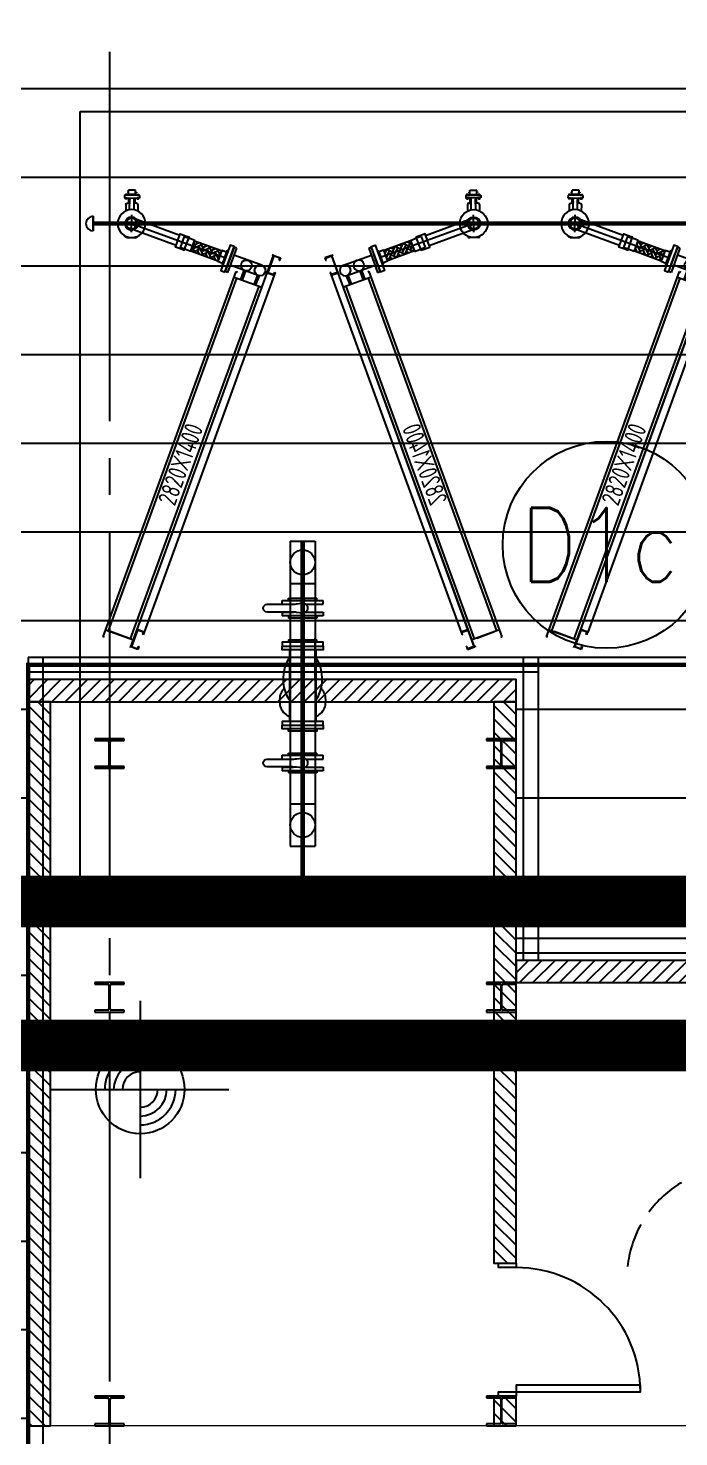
# Model space of a CAD drawing. Extents: x -18489 to 195597, y -1599 to 112111.
# Drawn here: x 16745 to 17185, y 1547 to 2501 of the extents above; entities that cross this region are included whole.
import ezdxf
from ezdxf.enums import TextEntityAlignment as Align

# ---------------------------------------------------------------- set-up
doc = ezdxf.new("R2010")
doc.units = 0
doc.header["$LTSCALE"] = 100
for name, pattern in [('188K-SM-07-F10-MECH-CR PIPE-Y2257103$0$XFM1Q20-200k$0$CENTER', [2, 1.25, -0.25, 0.25, -0.25]), ('X-S-FAB-L10$0$COL-CEN-LIN', [3.25, 2.5, -0.25, 0.25, -0.25]), ('X-S-FAB-L10$0$HIDDEN', [0.4, 0.3, -0.1])]:
    doc.linetypes.add(name, pattern=pattern)
for name, color, linetype in [('188K-SM-03-F10-ARCH-PA-Y2257103$0$K-AREA', 53, 'Continuous'), ('188K-SM-03-F10-ARCH-PA-Y2257103$0$K-P1S-4.2-單抗', 53, 'Continuous'), ('188K-SM-03-F10-ARCH-PA-Y2257103$0$K-TXT', 53, 'Continuous'), ('188K-SM-03-F10-ARCH-PA-Y2257103$0$K-岩棉 2hr 7.5-單抗', 53, 'Continuous'), ('188K-SM-03-F10-ARCH-PA-Y2257103$0$K-岩棉 2hr 7.5-非抗', 53, 'Continuous'), ('188K-SM-07-F10-MECH-CR PIPE-Y2257103$0$00_AC_CHS_12℃', 4, 'Continuous'), ('188K-SM-07-F10-MECH-CR PIPE-Y2257103$0$00_AC_CHS_20℃', 3, 'Continuous'), ('188K-SM-07-F10-MECH-CR PIPE-Y2257103$0$00_DCC', 7, 'Continuous'), ('188K-SM-07-F10-MECH-CR PIPE-Y2257103$0$00_閥站分組', 1, 'Continuous'), ('188K-SM-07-F10-MECH-CR PIPE-Y2257103$0$XFM1Q20-200k$0$U-PCW-V', 2, 'Continuous'), ('X-S-FAB-L10$0$0-DIM-INT', 8, 'Continuous'), ('X-S-FAB-L10$0$0-DIM-TXT', 8, 'Continuous'), ('X-S-FAB-L10$0$A-WALL-IN', 8, 'Continuous'), ('X-S-FAB-L10$0$BLOCK', 8, 'Continuous'), ('X-S-FAB-L10$0$CCL', 8, 'X-S-FAB-L10$0$COL-CEN-LIN'), ('X-S-FAB-L10$0$DW_Frame', 8, 'Continuous'), ('X-S-FAB-L10$0$HID', 8, 'X-S-FAB-L10$0$HIDDEN'), ('X-S-FAB-L10$0$PEN4', 8, 'Continuous'), ('X-S-FAB-L10$0$S-鋼柱', 8, 'Continuous'), ('X-S-FAB-L10$0$WALL_188K_IN', 8, 'Continuous')]:
    doc.layers.add(name, color=color, linetype=linetype)
doc.styles.add('188K-SM-03-F10-ARCH-PA-Y2257103$0$Standard', font='txt.shx', dxfattribs={"bigfont": 'chineset.shx'})
doc.styles.add('188K-SM-07-F10-MECH-CR PIPE-Y2257103$0$XFM1Q20-200k$0$aa-txt', font='isocp.shx', dxfattribs={"bigfont": 'chineset.shx'})
doc.styles.add('X-S-FAB-L10$0$CHINA', font='simplex.shx', dxfattribs={"width": 0.75, "bigfont": 'chineset.shx'})
doc.styles.add('X-S-FAB-L10$0$Standard', font='', dxfattribs={"width": 0.8})
doc.styles.add('X-S-FAB-L10$0$TG_NOTE_TEXT', font='simplex.shx', dxfattribs={"width": 0.75, "bigfont": 'chineset.shx'})
doc.styles.get('X-S-FAB-L10$0$Standard').set_extended_font_data('Microsoft JhengHei')

# ---------------------------------------------------------------- blocks, each defined once
blk = doc.blocks.new('X-S-FAB-L10$0$FAB2-L05')
at = {"layer": 'X-S-FAB-L10$0$CCL'}
blk.add_line((-9360, 11005), (-9360, 0), dxfattribs=at)
blk = doc.blocks.new('X-S-FAB-L10')
at = {"layer": 'X-S-FAB-L10$0$PEN4'}
h = blk.add_hatch(dxfattribs=at)
h.set_pattern_fill('LINE', color=256, scale=480)
h.set_pattern_definition([(0, (0, 0), (0, 60), [])])
h.paths.add_polyline_path([(16745, -35), (15995, -35), (15995, 35), (15925, 35), (15925, -35), (15155, -35), (15155, 35), (15085, 35), (15085, -35), (15155, -35), (15155, -250), (13920, -250), (19914.055, 6000), (21180, 7320), (21180, 5520), (23465, 5520), (23485, 3587.5), (24315, 3587.5), (24315, 1870), (17075, 1870), (17075, 2060), (16745, 2060), (16745, -21.034)])
at = {"layer": 'X-S-FAB-L10$0$WALL_188K_IN'}
h = blk.add_hatch(dxfattribs=at)
h.set_pattern_fill('LINE', color=256, scale=2, angle=45)
h.set_pattern_definition([(45, (16976.6165, 2045), (-4.49013, 4.49013), [])])
h.paths.add_polyline_path([(16745, 2045), (17075, 2045), (17075, 2060), (16745, 2060)])
h = blk.add_hatch(dxfattribs=at)
h.set_pattern_fill('LINE', color=256, scale=2, angle=135)
h.set_pattern_definition([(135, (16760, 1946.6165), (-4.49013, -4.49013), [])])
h.paths.add_polyline_path([(16760, 1555), (16760, 2045), (16745, 2045), (16745, 1555)])
h = blk.add_hatch(dxfattribs=at)
h.set_pattern_fill('LINE', color=256, scale=2, angle=135)
h.set_pattern_definition([(135, (17075, 1946.6165), (-4.49013, -4.49013), [])])
h.paths.add_polyline_path([(17075, 1665), (17075, 2045), (17060, 2045), (17060, 1665)])
h = blk.add_hatch(dxfattribs=at)
h.set_pattern_fill('LINE', color=256, scale=2, angle=45)
h.set_pattern_definition([(45, (24216.6165, 1855), (-4.490128, 4.490128), [])])
h.paths.add_polyline_path([(17075, 1855), (24315, 1855), (24315, 1870), (17075, 1870)])
h = blk.add_hatch(dxfattribs=at)
h.set_pattern_fill('LINE', color=256, scale=2, angle=135)
h.set_pattern_definition([(135, (17075, 1476.6165), (-4.49013, -4.49013), [])])
h.paths.add_polyline_path([(17075, 1555), (17075, 1575), (17060, 1575), (17060, 1555)])
for p, q in [((17060, 1665), (17075, 1665)), ((17060, 1575), (17075, 1575))]:
    blk.add_line(p, q)
blk.add_lwpolyline([(17075, 1578), (17159, 1578), (17159, 1582.375), (17075, 1582.375)], close=True)
blk.add_arc((17075, 1578), 84, 0, 90)
at = {"layer": 'DefPoints'}
blk.add_lwpolyline([(16745, -35), (15995, -35), (15995, 35), (15925, 35), (15925, -35), (15155, -35), (15155, 35), (15085, 35), (15085, -35), (15155, -35), (15155, -250), (13920, -250), (19914.055, 6000), (21180, 7320), (21180, 5520), (23465, 5520), (23485, 3587.5), (24315, 3587.5), (24315, 1870), (17075, 1870), (17075, 2060), (16745, 2060), (16745, -21.034)], close=True, dxfattribs=at)
at = {"layer": 'X-S-FAB-L10$0$0-DIM-INT'}
for p, q in [((16820.742, 1842.652), (16820.742, 1722.652)), ((16760.742, 1782.652), (16880.742, 1782.652))]:
    blk.add_line(p, q, dxfattribs=at)
blk.add_circle((16820.742, 1782.652), 30, dxfattribs=at)
for radius, start, end in [(24, 90, 180), (18, 90, 180), (12, 90, 180), (24, 270, 0), (18, 270, 0), (12, 270, 0)]:
    blk.add_arc((16820.742, 1782.652), radius, start, end, dxfattribs=at)
at = {"layer": 'X-S-FAB-L10$0$A-WALL-IN', "lineweight": 0}
for p, q in [((16745, 1555), (16760, 1555)), ((16745, 1555), (16745, -44)), ((17680, 1555), (16760, 1555))]:
    blk.add_line(p, q, dxfattribs=at)
at = {"layer": 'X-S-FAB-L10$0$DW_Frame'}
for points in [[(17075, 1665), (17075, 1662), (17063, 1662), (17063, 1665)], [(17063, 1575), (17063, 1578), (17075, 1578), (17075, 1575)]]:
    blk.add_lwpolyline(points, dxfattribs=at)
at = {"layer": 'X-S-FAB-L10$0$HID'}
blk.add_arc((17225, 1655), 75, 90, 180, dxfattribs=at)
at = {"layer": 'X-S-FAB-L10$0$S-鋼柱'}
for p, q in [((16810, 2020), (16790, 2020)), ((16790, 2020), (16790, 2018.8)), ((16790, 2018.8), (16798.8, 2018.8)), ((16799.6, 2018), (16799.6, 2002)), ((16800.4, 2002), (16800.4, 2018)), ((16801.2, 2018.8), (16810, 2018.8)), ((16810, 2018.8), (16810, 2020)), ((17075, 2020), (17055, 2020)), ((17055, 2020), (17055, 2018.8)), ((17055, 2018.8), (17063.8, 2018.8)), ((17064.6, 2018), (17064.6, 2002)), ((17065.4, 2002), (17065.4, 2018)), ((17066.2, 2018.8), (17075, 2018.8)), ((17075, 2018.8), (17075, 2020)), ((16798.8, 2001.2), (16790, 2001.2)), ((16790, 2001.2), (16790, 2000)), ((16790, 2000), (16810, 2000)), ((16810, 2001.2), (16801.2, 2001.2)), ((16810, 2000), (16810, 2001.2)), ((17063.8, 2001.2), (17055, 2001.2)), ((17055, 2001.2), (17055, 2000)), ((17055, 2000), (17075, 2000)), ((17075, 2001.2), (17066.2, 2001.2)), ((17075, 2000), (17075, 2001.2)), ((16810, 1855), (16790, 1855)), ((16790, 1855), (16790, 1853.8)), ((16790, 1853.8), (16798.8, 1853.8)), ((16799.6, 1853), (16799.6, 1837)), ((16800.4, 1837), (16800.4, 1853)), ((16801.2, 1853.8), (16810, 1853.8)), ((16810, 1853.8), (16810, 1855)), ((17075, 1855), (17055, 1855)), ((17055, 1855), (17055, 1853.8)), ((17055, 1853.8), (17063.8, 1853.8)), ((17064.6, 1853), (17064.6, 1837)), ((17065.4, 1837), (17065.4, 1853)), ((17066.2, 1853.8), (17075, 1853.8)), ((17075, 1853.8), (17075, 1855)), ((16798.8, 1836.2), (16790, 1836.2)), ((16790, 1836.2), (16790, 1835)), ((16790, 1835), (16810, 1835)), ((16810, 1836.2), (16801.2, 1836.2)), ((16810, 1835), (16810, 1836.2)), ((17063.8, 1836.2), (17055, 1836.2)), ((17055, 1836.2), (17055, 1835)), ((17055, 1835), (17075, 1835)), ((17075, 1836.2), (17066.2, 1836.2)), ((17075, 1835), (17075, 1836.2)), ((16810, 1575), (16790, 1575)), ((16790, 1575), (16790, 1573.8)), ((16790, 1573.8), (16798.8, 1573.8)), ((16801.2, 1573.8), (16810, 1573.8)), ((16810, 1573.8), (16810, 1575)), ((17075, 1575), (17055, 1575)), ((17055, 1575), (17055, 1573.8)), ((17055, 1573.8), (17063.8, 1573.8)), ((17066.2, 1573.8), (17075, 1573.8)), ((17075, 1573.8), (17075, 1575)), ((16799.6, 1573), (16799.6, 1557)), ((16800.4, 1557), (16800.4, 1573)), ((17064.6, 1573), (17064.6, 1557)), ((17065.4, 1557), (17065.4, 1573)), ((16798.8, 1556.2), (16790, 1556.2)), ((16790, 1556.2), (16790, 1555)), ((16790, 1555), (16810, 1555)), ((16810, 1556.2), (16801.2, 1556.2)), ((16810, 1555), (16810, 1556.2)), ((17063.8, 1556.2), (17055, 1556.2)), ((17055, 1556.2), (17055, 1555)), ((17055, 1555), (17075, 1555)), ((17075, 1556.2), (17066.2, 1556.2)), ((17075, 1555), (17075, 1556.2))]:
    blk.add_line(p, q, dxfattribs=at)
for centre, start, end in [((16798.8, 2018), 360, 90), ((16801.2, 2018), 90, 180), ((17063.8, 2018), 360, 90), ((17066.2, 2018), 90, 180), ((16798.8, 2002), 270, 0), ((16801.2, 2002), 180, 270), ((17063.8, 2002), 270, 0), ((17066.2, 2002), 180, 270), ((16798.8, 1853), 360, 90), ((16801.2, 1853), 90, 180), ((17063.8, 1853), 360, 90), ((17066.2, 1853), 90, 180), ((16798.8, 1837), 270, 0), ((16801.2, 1837), 180, 270), ((17063.8, 1837), 270, 0), ((17066.2, 1837), 180, 270), ((16798.8, 1573), 360, 90), ((16801.2, 1573), 90, 180), ((17063.8, 1573), 360, 90), ((17066.2, 1573), 90, 180), ((16798.8, 1557), 270, 0), ((16801.2, 1557), 180, 270), ((17063.8, 1557), 270, 0), ((17066.2, 1557), 180, 270)]:
    blk.add_arc(centre, 0.8, start, end, dxfattribs=at)
at = {"layer": 'X-S-FAB-L10$0$WALL_188K_IN'}
for points in [[(16745, 2045), (17075, 2045), (17075, 2060), (16745, 2060)], [(16760, 1555), (16760, 2045), (16745, 2045), (16745, 1555)], [(17075, 1665), (17075, 2045), (17060, 2045), (17060, 1665)], [(17075, 1855), (24315, 1855), (24315, 1870), (17075, 1870)], [(17075, 1555), (17075, 1575), (17060, 1575), (17060, 1555)]]:
    blk.add_lwpolyline(points, close=True, dxfattribs=at)
at = {"layer": 'X-S-FAB-L10$0$BLOCK'}
blk.add_blockref('X-S-FAB-L10$0$FAB2-L05', (26160, -720), dxfattribs=at)
at = {"style": 'X-S-FAB-L10$0$TG_NOTE_TEXT', "width": 0.5, "flags": 1}
for p in [(7463.301, 9020), (18268.251, 8649), (11197.77, 4800.167), (16485.801, 4800.167), (25420.27, 2635), (13360, 320.001, 0), (7463.301, -33.333)]:
    blk.add_attdef('WH', text='', height=20, dxfattribs=at).set_placement(p, align=Align.BOTTOM_LEFT)
at = {"width": 0.5}
for style, p in [('X-S-FAB-L10$0$TG_NOTE_TEXT', (7585, 9020)), ('X-S-FAB-L10$0$TG_NOTE_TEXT', (18389.95, 8649)), ('X-S-FAB-L10$0$TG_NOTE_TEXT', (11117.5, 4813.5)), ('X-S-FAB-L10$0$TG_NOTE_TEXT', (16607.5, 4813.5)), ('X-S-FAB-L10$0$TG_NOTE_TEXT', (25350, 2635)), ('X-S-FAB-L10$0$Standard', (13129.375, 325.001, 0)), ('X-S-FAB-L10$0$TG_NOTE_TEXT', (7585, -20))]:
    blk.add_attdef('DESC', text='', height=10, dxfattribs=dict(at, style=style)).set_placement(p, align=Align.BOTTOM_LEFT)
for tag, style, p in [('TYPE', 'X-S-FAB-L10$0$TG_NOTE_TEXT', (7619.286, 9020)), ('NO', 'X-S-FAB-L10$0$TG_NOTE_TEXT', (7650.095, 9020)), ('TYPE', 'X-S-FAB-L10$0$TG_NOTE_TEXT', (18424.236, 8649)), ('NO', 'X-S-FAB-L10$0$TG_NOTE_TEXT', (18455.045, 8649)), ('NO', 'X-S-FAB-L10$0$TG_NOTE_TEXT', (11088.595, 4813.5)), ('TYPE', 'X-S-FAB-L10$0$TG_NOTE_TEXT', (11151.786, 4813.5)), ('TYPE', 'X-S-FAB-L10$0$TG_NOTE_TEXT', (16641.786, 4813.5)), ('NO', 'X-S-FAB-L10$0$TG_NOTE_TEXT', (16672.595, 4813.5)), ('NO', 'X-S-FAB-L10$0$TG_NOTE_TEXT', (25313, 2635)), ('TYPE', 'X-S-FAB-L10$0$TG_NOTE_TEXT', (25350, 2635)), ('NO', 'X-S-FAB-L10$0$Standard', (13100, 320.001, 0)), ('TYPE', 'X-S-FAB-L10$0$Standard', (13129.375, 320.001, 0)), ('TYPE', 'X-S-FAB-L10$0$TG_NOTE_TEXT', (7619.286, -20)), ('NO', 'X-S-FAB-L10$0$TG_NOTE_TEXT', (7650.095, -20))]:
    blk.add_attdef(tag, text='', height=10, dxfattribs=dict(at, style=style)).set_placement(p, align=Align.BOTTOM_RIGHT)
for rotation, style, p in [(180, 'X-S-FAB-L10$0$Standard', (317.625, 7480)), (180, 'X-S-FAB-L10$0$Standard', (1217.625, 7480)), (90, 'X-S-FAB-L10$0$TG_NOTE_TEXT', (24310, 3647.5)), (270, 'X-S-FAB-L10$0$TG_NOTE_TEXT', (17080, 1605))]:
    blk.add_attdef('DESC', text='', height=10, rotation=rotation, dxfattribs=dict(at, style=style)).set_placement(p, align=Align.BOTTOM_LEFT)
for tag, rotation, style, p in [('TYPE', 180, 'X-S-FAB-L10$0$Standard', (317.625, 7480)), ('NO', 180, 'X-S-FAB-L10$0$Standard', (347, 7480)), ('TYPE', 180, 'X-S-FAB-L10$0$Standard', (1217.625, 7480)), ('NO', 180, 'X-S-FAB-L10$0$Standard', (1247, 7480)), ('TYPE', 90, 'X-S-FAB-L10$0$TG_NOTE_TEXT', (24310, 3647.5)), ('NO', 90, 'X-S-FAB-L10$0$TG_NOTE_TEXT', (24310, 3610.5)), ('TYPE', 270, 'X-S-FAB-L10$0$TG_NOTE_TEXT', (17080, 1605)), ('NO', 270, 'X-S-FAB-L10$0$TG_NOTE_TEXT', (17080, 1573))]:
    blk.add_attdef(tag, text='', height=10, rotation=rotation, dxfattribs=dict(at, style=style)).set_placement(p, align=Align.BOTTOM_RIGHT)
at = {"style": 'X-S-FAB-L10$0$TG_NOTE_TEXT', "width": 0.5, "flags": 1}
for rotation, p in [(180, (43, 7480)), (180, (943, 7480)), (90, (24310, 3717.77)), (270, (17080, 1711.699))]:
    blk.add_attdef('WH', text='', height=20, rotation=rotation, dxfattribs=at).set_placement(p, align=Align.BOTTOM_LEFT)
at = {"layer": 'X-S-FAB-L10$0$0-DIM-TXT', "style": 'X-S-FAB-L10$0$CHINA', "width": 0.75}
for p in [(667.414, 7855.1, -2689.4), (22627.353, 6728.814), (25644.722, 6728.814), (24778.787, 5569.051), (1118.252, 4980), (417.801, 4594.623), (23874.84, 4355), (22927.43, 4330.122), (23749.869, 3901.367), (417.801, 3765.236), (1118.252, 3730), (417.801, 3115.79), (536.882, 2227.832), (16908.994, 1782.652), (888.445, 880.466), (16977.43, 750), (18878.841, 750), (25641.221, 553.233), (21364.03, 526.894)]:
    blk.add_attdef('HIG', text='', height=80, dxfattribs=at).set_placement(p, align=Align.MIDDLE_LEFT)
blk = doc.blocks.new('188K-SM-07-F10-MECH-CR PIPE-Y2257103$0$XFM1Q20-200k$0$BV-150V-T1')
at = {"color": 0, "linetype": 'ByBlock'}
for p, q in [((-5.24, 9.6), (-6.67, 9.6)), ((-6.67, -9.6), (-6.67, 9.6)), ((-2.7, 13.97), (-5.24, 13.97)), ((-5.24, -13.97), (-5.24, 13.97)), ((2.7, 13.97), (5.24, 13.97)), ((5.24, 13.97), (5.24, -13.97)), ((5.24, 9.6), (6.67, 9.6)), ((6.67, 9.6), (6.67, -9.6)), ((2.7, -8.41), (-2.7, -8.41)), ((-5.24, -9.6), (-6.67, -9.6)), ((-2.7, -13.97), (-5.24, -13.97)), ((2.7, -13.97), (5.24, -13.97)), ((5.24, -9.6), (6.67, -9.6))]:
    blk.add_line(p, q, dxfattribs=at)
blk.add_lwpolyline([(-2.67, 7.5), (-2.67, 24.03, -1), (2.67, 24.03), (2.67, 7.68, 0.028765), (2.87, 4.24), (3.32, 0.29, -1.044614), (-3.34, 0), (-2.87, 4.06, 0.028765)], format="xyb", close=True, dxfattribs=at)
for points in [[(-2.7, 13.97), (-2.7, 6.15)], [(2.7, 13.97), (2.7, 6.33)], [(-2.7, -1.96), (-2.7, -13.97)], [(2.7, -1.96), (2.7, -13.97)]]:
    blk.add_lwpolyline(points, dxfattribs=at)
blk = doc.blocks.new('188K-SM-07-F10-MECH-CR PIPE-Y2257103$0$XFM1Q20-200k$0$YS-06-B')
at = {"layer": '188K-SM-07-F10-MECH-CR PIPE-Y2257103$0$XFM1Q20-200k$0$U-PCW-V', "color": 0}
for p, q in [((54.97, 8.89), (6.86, 8.89)), ((54.97, -8.89), (6.86, -8.89))]:
    blk.add_line(p, q, dxfattribs=at)
for points in [[(1.43, -9.6), (0, -9.6), (0, 9.6), (1.43, 9.6)], [(3.97, -13.85), (1.43, -13.85), (1.43, 13.85), (3.97, 13.85), (3.97, -13.85)], [(3.97, -13.85), (6.51, -13.85), (6.51, 13.85), (3.97, 13.85), (3.97, -13.85)], [(57.51, -13.85), (54.97, -13.85), (54.97, 13.85), (57.51, 13.85), (57.51, -13.85)], [(57.51, -13.85), (60.05, -13.85), (60.05, 13.85), (57.51, 13.85), (57.51, -13.85)], [(60.05, -9.6), (61.48, -9.6), (61.48, 9.6), (60.05, 9.6)]]:
    blk.add_lwpolyline(points, dxfattribs=at)
for points in [[(18.6, 15.46, 0.133256), (14.63, 14.38, 0.106756), (10.87, 10.93, 0.036777), (9.64, 8.89, 0.036777)], [(28.76, 12.49, 0.064337), (26.31, 14.38, 0.133256), (22.34, 15.46)], [(9.64, -8.89, 0.036777), (10.87, -10.93, 0.106756), (14.63, -14.38, 0.133256), (18.6, -15.46)], [(22.34, -15.46, 0.133256), (26.31, -14.38, 0.064337), (28.76, -12.49, 0.064337)]]:
    blk.add_lwpolyline(points, format="xyb", dxfattribs=at)
for centre, radius, start, end in [((20.47, 4.27), 11.34, 80.52454, 99.47546), ((29.03, 0), 12.06, 121.76927, 132.51728), ((35.18, -14.34), 27.59, 57.36976, 116.9234), ((29.03, 0), 12.06, 227.48272, 238.23073), ((35.18, 14.34), 27.59, 243.0766, 302.63024), ((20.47, -4.27), 11.34, 260.52454, 279.47546)]:
    blk.add_arc(centre, radius, start, end, dxfattribs=at)
blk = doc.blocks.new('188K-SM-07-F10-MECH-CR PIPE-Y2257103$0$DCC-閥站(入)')
at = {"layer": '188K-SM-07-F10-MECH-CR PIPE-Y2257103$0$00_DCC', "color": 4}
for p, q in [((-8.41, 206.26, 0), (-8.41, 0, 0)), ((-8.41, 206.26), (8.41, 206.26)), ((8.41, 206.26, 0), (8.41, 0, 0)), ((-8.41, 177.68), (8.41, 177.68)), ((8.41, 112.03, 0), (8.41, 140.61, 0)), ((-8.41, 28.58), (8.41, 28.58)), ((-8.41, 0), (8.41, 0))]:
    blk.add_line(p, q, dxfattribs=at)
at = {"layer": '188K-SM-07-F10-MECH-CR PIPE-Y2257103$0$00_DCC', "color": 4, "linetype": '188K-SM-07-F10-MECH-CR PIPE-Y2257103$0$XFM1Q20-200k$0$CENTER'}
blk.add_line((0, 0, 0), (0, 206.26, 0), dxfattribs=at)
at = {"layer": '188K-SM-07-F10-MECH-CR PIPE-Y2257103$0$00_DCC', "color": 4}
for centre in [(0, 191.97), (0, 14.29)]:
    blk.add_circle(centre, 8.41, dxfattribs=at)
at = {"layer": '188K-SM-07-F10-MECH-CR PIPE-Y2257103$0$00_DCC', "color": 4, "rotation": 90}
for name, p in [('188K-SM-07-F10-MECH-CR PIPE-Y2257103$0$XFM1Q20-200k$0$BV-150V-T1', (0, 161.01)), ('188K-SM-07-F10-MECH-CR PIPE-Y2257103$0$XFM1Q20-200k$0$YS-06-B', (0, 77.87)), ('188K-SM-07-F10-MECH-CR PIPE-Y2257103$0$XFM1Q20-200k$0$BV-150V-T1', (0, 56.2))]:
    blk.add_blockref(name, p, dxfattribs=at)
blk = doc.blocks.new('188K-SM-07-F10-MECH-CR PIPE-Y2257103$0$XFM1P20-200k$0$005')
at = {"layer": '188K-SM-07-F10-MECH-CR PIPE-Y2257103$0$00_DCC'}
h = blk.add_hatch(dxfattribs=at)
h.set_pattern_fill('AR-HBONE', color=60, scale=0.430893, angle=360, style=0)
h.set_pattern_definition([(135, (-2258.2576, -4619.8331), (-8e-16, 2.4374981), [5.1707143, -1.7235714]), (45, (-2259.4764, -4618.6144), (-8e-16, 2.4374981), [5.1707143, -1.7235714])])
h.paths.add_polyline_path([(21.88125, -3.01625), (21.88125, 3.01625), (5.88125, 3.01625), (5.88125, -3.01625)])
edge = h.paths.add_edge_path(flags=17)
edge.add_line((21.88125, 3.01625), (21.88125, -3.01625))
at = {"layer": '188K-SM-07-F10-MECH-CR PIPE-Y2257103$0$00_DCC', "color": 60}
for p, q in [((5.88125, 3.31625), (3, 3.31625)), ((5.88125, 3.31625), (5.88125, -3.31625)), ((21.88125, 3.01625), (5.88125, 3.01625)), ((5.88125, 3.01625), (5.88125, -3.01625)), ((21.88125, 3.31625), (24.7625, 3.31625)), ((21.88125, 3.31625), (21.88125, -3.31625)), ((21.88125, 3.01625), (21.88125, -3.01625)), ((21.88125, -3.01625), (21.88125, 3.01625)), ((28.2625, 3.31625), (24.7625, 3.31625)), ((28.2625, 3.31625), (28.2625, -3.31625)), ((5.88125, -3.31625), (3, -3.31625)), ((21.88125, -3.01625), (5.88125, -3.01625)), ((21.88125, -3.31625), (28.2625, -3.31625)), ((28.2625, -3.31625), (25.38125, -3.31625))]:
    blk.add_line(p, q, dxfattribs=at)
for points in [[(0, -7.6), (0, 7.6), (2.38125, 7.6), (2.38125, -7.6), (0, -7.6)], [(2.38125, 3.8975), (3, 3.8975), (3, -3.8975), (2.38125, -3.8975)]]:
    blk.add_lwpolyline(points, dxfattribs=at)
blk = doc.blocks.new('188K-SM-07-F10-MECH-CR PIPE-Y2257103$0$DCC_配管')
at = {"layer": '188K-SM-07-F10-MECH-CR PIPE-Y2257103$0$00_DCC', "color": 60}
for p, q in [((-64.6, 32.32, 0), (-64.61, 32.32, 0)), ((-63.2, 32.48, 0), (-58.33, 28.64, 0)), ((-71.24, 26.73, 0), (-62.06, 19.48, 0)), ((-63.02, 27.7, 0), (-70.28, 18.51, 0)), ((-36.38, 8.77), (-67.65, 19.59, 0)), ((-66.65, 23.11, 0), (-3.17, 1.1)), ((-33.99, 15.66), (-65.45, 26.55, 0)), ((-58.16, 27.23, 0), (-58.16, 27.23, 0)), ((-82.43, 11.23, 0), (-81.37, 12.58, 0)), ((-74.54, 5, 0), (-82.43, 11.23, 0)), ((-82.36, 10.51, 0), (-82.1, 10.83, 0)), ((-81.66, 9.81, 0), (-82.32, 10.34, 0)), ((-82.14, 10.34, 0), (-81.89, 10.66, 0)), ((-81.7, 9.99, 0), (-81.45, 10.31, 0)), ((-81.48, 9.82, 0), (-81.23, 10.13, 0)), ((-81.37, 12.58, 0), (-73.47, 6.34, 0)), ((-80.65, 12.67, 0), (-80.9, 12.35, 0)), ((-80.43, 12.5, 0), (-80.68, 12.18, 0)), ((-79.81, 12.15, 0), (-80.47, 12.67, 0)), ((-79.99, 12.15, 0), (-80.24, 11.83, 0)), ((-79.77, 11.98, 0), (-80.02, 11.66, 0)), ((-76.96, 13.5, 0), (-79.06, 10.84, 0)), ((-73.6, 16.72, 0), (-78, 11.14, 0)), ((-77.84, 15.55, 0), (-75.14, 18.98, 0)), ((-77.68, 14.15, 0), (-77.2, 13.77, 0)), ((-73.6, 10.85, 0), (-75.7, 8.18, 0)), ((-71.25, 14.87, 0), (-75.63, 9.32, 0)), ((-72.8, 10.3, 0), (-73.28, 10.68, 0)), ((-71.4, 10.47, 0), (-68.69, 13.89, 0)), ((-80.7, 9.11, 0), (-82.52, 6.8, 0)), ((-78.82, 3.89, 0), (-82.52, 6.8, 0)), ((-82.19, 8.1, 0), (-81.89, 8.5, 0)), ((-81.76, 7.76, 0), (-82.19, 8.1, 0)), ((-81.45, 8.15, 0), (-81.89, 8.5, 0)), ((-77, 6.19, 0), (-80.7, 9.11, 0)), ((-79.35, 8.8, 0), (-79.72, 8.34, 0)), ((-77, 6.19, 0), (-78.82, 3.89, 0)), ((-78.07, 4.85, 0), (-77.63, 4.5, 0)), ((-77.61, 7.43, 0), (-77.98, 6.96, 0)), ((-77.76, 5.24, 0), (-77.32, 4.89, 0)), ((-77.63, 4.5, 0), (-77.32, 4.89, 0)), ((-76.13, 5.6, 0), (-75.88, 5.92, 0)), ((-76.09, 5.42, 0), (-75.43, 4.9, 0)), ((-75.91, 5.42, 0), (-75.66, 5.74, 0)), ((-75.47, 5.08, 0), (-75.22, 5.4, 0)), ((-75.25, 4.9, 0), (-75, 5.22, 0)), ((-74.43, 7.76, 0), (-74.68, 7.44, 0)), ((-74.54, 5, 0), (-73.47, 6.34, 0)), ((-74.21, 7.58, 0), (-74.46, 7.26, 0)), ((-74.25, 7.76, 0), (-73.59, 7.24, 0)), ((-73.77, 7.24, 0), (-74.02, 6.92, 0)), ((-73.55, 7.06, 0), (-73.8, 6.74, 0)), ((1.2, 3.45), (-1.2, -3.45))]:
    blk.add_line(p, q, dxfattribs=at)
at = {"layer": '188K-SM-07-F10-MECH-CR PIPE-Y2257103$0$00_DCC', "color": 60, "elevation": 0}
for points in [[(-27.62, 14.58), (-33.64, 16.67), (-36.73, 7.76), (-30.71, 5.67)], [(-28.33, 14.83), (-27.62, 14.58), (-30.71, 5.67), (-31.42, 5.91)]]:
    blk.add_lwpolyline(points, dxfattribs=at)
at = {"layer": '188K-SM-07-F10-MECH-CR PIPE-Y2257103$0$00_DCC', "color": 60}
for centre, radius in [((-66.65, 23.1, 0), 9.44), ((-66.65, 23.11, 0), 4.44), ((-66.65, 23.11, 0), 3.65)]:
    blk.add_circle(centre, radius, dxfattribs=at)
for centre, radius, start, end in [((-63.82, 31.7, 0), 1, 51.70966, 141.70966), ((-58.95, 27.85, 0), 1, 321.70966, 51.70966), ((-65.31, 24.87, 0), 2.22, 232.78899, 50.63033), ((-82.23, 10.45, 0), 0.143, 154.39004, 309.02928), ((-82.23, 10.89, 0), 0.143, 334.39004, 51.70966), ((-81.73, 10.39, 0), 0.406, 188.10684, 275.31248), ((-82.01, 10.72, 0), 0.143, 334.39004, 129.02928), ((-81.85, 10.25, 0), 0.406, 8.10684, 95.31248), ((-81.57, 9.93, 0), 0.143, 154.39004, 309.02928), ((-81.36, 10.2, 0), 0.143, 334.39004, 129.02928), ((-81.14, 10.02, 0), 0.143, 51.70966, 129.02928), ((-80.99, 12.46, 0), 0.143, 231.70966, 309.02928), ((-80.77, 12.29, 0), 0.143, 154.39004, 309.02928), ((-80.28, 12.23, 0), 0.406, 188.10684, 275.31248), ((-80.56, 12.56, 0), 0.143, 334.39004, 129.02928), ((-80.39, 12.09, 0), 0.406, 8.10684, 95.31248), ((-80.11, 11.77, 0), 0.143, 154.39004, 309.02928), ((-79.89, 11.59, 0), 0.143, 154.39004, 231.70966), ((-79.9, 12.04, 0), 0.143, 334.39004, 129.02928), ((-78.76, 11.79, 0), 1, 231.70966, 321.70966), ((-77.06, 14.93, 0), 1, 141.70966, 231.70966), ((-77.82, 12.98, 0), 1, 321.70966, 51.70966), ((-73.9, 9.89, 0), 1, 51.70966, 141.70966), ((-72.18, 11.09, 0), 1, 231.70966, 321.70966), ((-76, 5.54, 0), 0.143, 154.39004, 309.02928), ((-76.01, 5.98, 0), 0.143, 334.39004, 51.70966), ((-75.51, 5.48, 0), 0.406, 188.10684, 275.31248), ((-75.79, 5.8, 0), 0.143, 334.39004, 129.02928), ((-74.84, 8.7, 0), 1, 141.70966, 231.70966), ((-75.62, 5.34, 0), 0.406, 8.10684, 95.31248), ((-75.35, 5.01, 0), 0.143, 154.39004, 309.02928), ((-75.13, 5.28, 0), 0.143, 334.39004, 129.02928), ((-74.91, 5.11, 0), 0.143, 51.70966, 129.02928), ((-74.77, 7.55, 0), 0.143, 231.70966, 309.02928), ((-74.55, 7.38, 0), 0.143, 154.39004, 309.02928), ((-74.06, 7.32, 0), 0.406, 188.10684, 275.31248), ((-74.34, 7.65, 0), 0.143, 334.39004, 129.02928), ((-74.17, 7.18, 0), 0.406, 8.10684, 95.31248), ((-73.89, 6.86, 0), 0.143, 154.39004, 309.02928), ((-73.67, 6.68, 0), 0.143, 154.39004, 231.70966), ((-73.68, 7.12, 0), 0.143, 334.39004, 129.02928)]:
    blk.add_arc(centre, radius, start, end, dxfattribs=at)
at = {"layer": '188K-SM-07-F10-MECH-CR PIPE-Y2257103$0$00_DCC', "color": 60, "xscale": 1.210111893907765, "yscale": 1.210111893907765, "zscale": 1.210111893907765, "rotation": 160.8548292855056}
blk.add_blockref('188K-SM-07-F10-MECH-CR PIPE-Y2257103$0$XFM1P20-200k$0$005', (0, 0), dxfattribs=at)
blk = doc.blocks.new('188K-SM-07-F10-MECH-CR PIPE-Y2257103$0$DCC-2_2.82x1.4')
at = {"layer": '188K-SM-07-F10-MECH-CR PIPE-Y2257103$0$00_DCC', "color": 4}
for p, q in [((278.05, 32.11), (260.55, 32.11)), ((260.55, 30.31), (260.55, 32.11)), ((278.05, 30.31), (260.55, 30.31)), ((265.65, 10.21), (265.65, 30.31)), ((272.95, 10.21), (272.95, 30.31)), ((278.05, 30.31), (278.05, 32.11)), ((0, 25.01), (263, 25.11)), ((0, 24.01), (0, 25.01)), ((5, 25.01), (5, 5.01)), ((5, 25.01), (5, 5.01)), ((5, 23.01), (259, 23.11)), ((5, 8.61), (5, 21.41)), ((259, 25.11), (259, 5.11)), ((265.65, 20.61), (259, 20.61)), ((265.65, 19.41), (259, 19.41)), ((263, 25.11), (263, 24.11)), ((265.65, 10.81), (259, 10.81)), ((265.65, 9.61), (259, 9.61)), ((0, 6.01), (0, 5.01)), ((5, 7.01), (259, 7.11))]:
    blk.add_line(p, q, dxfattribs=at)
at = {"layer": '188K-SM-07-F10-MECH-CR PIPE-Y2257103$0$00_DCC', "color": 24}
for p, q in [((0, 5.01), (282, 5.11)), ((282, 5.11), (282, 6.11))]:
    blk.add_line(p, q, dxfattribs=at)
at = {"layer": '188K-SM-07-F10-MECH-CR PIPE-Y2257103$0$00_DCC'}
for p, q in [((0, 0), (0, 5)), ((0, 5), (12.5, 5)), ((2, 0), (0, 0)), ((12.18, 4.68), (0.32, 4.68)), ((0.32, 4.68), (0.32, 0.32)), ((0.32, 0.32), (2, 0.32)), ((2, 0.32), (2, 0)), ((10.5, 0), (10.5, 0.32)), ((10.5, 0.32), (12.18, 0.32)), ((12.5, 0), (10.5, 0)), ((12.18, 0.32), (12.18, 4.68)), ((12.5, 5), (12.5, 0)), ((12.5, -0.05), (12.5, 4.95)), ((269.5, 5.11), (269.5, 0.11)), ((269.5, 0.11), (269.5, 5.11)), ((269.5, 5.11), (282, 5.11)), ((271.5, 0.11), (269.5, 0.11)), ((281.68, 4.79), (269.82, 4.79)), ((269.82, 4.79), (269.82, 0.43)), ((269.82, 0.43), (271.5, 0.43)), ((271.5, 0.43), (271.5, 0.11)), ((280, 0.11), (280, 0.43)), ((280, 0.43), (281.68, 0.43)), ((282, 0.11), (280, 0.11)), ((281.68, 0.43), (281.68, 4.79)), ((282, 5.11), (282, 0.11))]:
    blk.add_line(p, q, dxfattribs=at)
at = {"layer": '188K-SM-07-F10-MECH-CR PIPE-Y2257103$0$00_DCC', "color": 3}
for p, q in [((12.5, 4.95), (269.5, 5.11)), ((269.5, 0.11), (12.5, -0.05))]:
    blk.add_line(p, q, dxfattribs=at)
at = {"layer": '188K-SM-07-F10-MECH-CR PIPE-Y2257103$0$00_DCC'}
blk.add_lwpolyline([(2, -0.16), (2, 0)], dxfattribs=at)
at = {"layer": '188K-SM-07-F10-MECH-CR PIPE-Y2257103$0$00_DCC', "color": 4}
for centre in [(269.3, 20.01), (269.3, 10.21)]:
    blk.add_circle(centre, 3.65, dxfattribs=at)
at = {"layer": '188K-SM-07-F10-MECH-CR PIPE-Y2257103$0$00_DCC', "xscale": -1, "rotation": 70.85482928510031}
blk.add_blockref('188K-SM-07-F10-MECH-CR PIPE-Y2257103$0$DCC_配管', (269.3, 32.11), dxfattribs=at)
at = {"layer": '188K-SM-07-F10-MECH-CR PIPE-Y2257103$0$00_DCC', "color": 4, "style": '188K-SM-07-F10-MECH-CR PIPE-Y2257103$0$XFM1Q20-200k$0$aa-txt', "width": 0.8}
blk.add_text('2820X1400', height=12.5, rotation=360, dxfattribs=at).set_placement((127.55, 15.83), align=Align.MIDDLE)
blk = doc.blocks.new('188K-SM-07-F10-MECH-CR PIPE-Y2257103')
at = {"layer": '188K-SM-07-F10-MECH-CR PIPE-Y2257103$0$00_AC_CHS_12℃', "ltscale": 1000, "const_width": 3, "elevation": 0}
blk.add_lwpolyline([(16930.615, 2153.625), (16930.615, 1906.376)], dxfattribs=at)
at = {"layer": '188K-SM-07-F10-MECH-CR PIPE-Y2257103$0$00_AC_CHS_12℃', "ltscale": 1000, "const_width": 35}
blk.add_lwpolyline([(1863.885, 112.877), (12844.042, 112.877), (12844.042, -152.494), (15041.321, -152.494), (15041.321, 85.834), (16672.641, 85.834), (16672.641, 1909.873), (24026.171, 1909.873)], dxfattribs=at)
at = {"layer": '188K-SM-07-F10-MECH-CR PIPE-Y2257103$0$00_AC_CHS_20℃', "ltscale": 1000}
for p, q in [((16789.02, 2373.696, 0), (16789.02, 2363.696, 0)), ((16789.02, 2363.696, 0), (16789.02, 2373.696, 0))]:
    blk.add_line(p, q, dxfattribs=at)
at = {"layer": '188K-SM-07-F10-MECH-CR PIPE-Y2257103$0$00_AC_CHS_20℃', "ltscale": 1000, "const_width": 3, "elevation": 0}
blk.add_lwpolyline([(16789.02, 2368.696), (17663.567, 2368.696)], dxfattribs=at)
at = {"layer": '188K-SM-07-F10-MECH-CR PIPE-Y2257103$0$00_AC_CHS_20℃', "ltscale": 1000, "const_width": 35}
blk.add_lwpolyline([(1863.885, 63.55), (12780.714, 65.58), (12782.797, -201.709), (15093.572, -202.093), (15101.312, 29.205), (16720.194, 27.785), (16720.194, 1812.454), (24026.171, 1812.454)], dxfattribs=at)
at = {"layer": '188K-SM-07-F10-MECH-CR PIPE-Y2257103$0$00_AC_CHS_20℃', "ltscale": 1000}
blk.add_arc((16789.02, 2368.696, 0), 5, 90, 270, dxfattribs=at)
blk.add_arc((16789.02, 2368.696, 0), 5, 90, 270, dxfattribs=at)
at = {"layer": '188K-SM-07-F10-MECH-CR PIPE-Y2257103$0$00_閥站分組', "ltscale": 1000, "elevation": 0}
blk.add_lwpolyline([(16780.219, 2444.611), (17673.175, 2444.611), (17673.175, 1919.843), (16780.219, 1919.843)], close=True, dxfattribs=at)
at = {"layer": '188K-SM-07-F10-MECH-CR PIPE-Y2257103$0$00_DCC', "rotation": 69.978940568662}
for p in [(16819.172, 2080.497), (17119.059, 2080.497)]:
    blk.add_blockref('188K-SM-07-F10-MECH-CR PIPE-Y2257103$0$DCC-2_2.82x1.4', p, dxfattribs=at)
at = {"layer": '188K-SM-07-F10-MECH-CR PIPE-Y2257103$0$00_DCC', "xscale": -1, "rotation": 290.021059431338}
blk.add_blockref('188K-SM-07-F10-MECH-CR PIPE-Y2257103$0$DCC-2_2.82x1.4', (17042.059, 2080.497), dxfattribs=at)
at = {"layer": '188K-SM-07-F10-MECH-CR PIPE-Y2257103$0$00_DCC'}
blk.add_blockref('188K-SM-07-F10-MECH-CR PIPE-Y2257103$0$DCC-閥站(入)', (16930.615, 1947.369, 0), dxfattribs=at)
blk = doc.blocks.new('188K-SM-03-F10-ARCH-PA-Y2257103')
at = {"layer": '188K-SM-03-F10-ARCH-PA-Y2257103$0$K-AREA', "const_width": 3, "elevation": 0}
blk.add_lwpolyline([(24305, 2070), (16745, 2070), (16745, 315), (14880, 315), (14880, 45), (14160, 45), (14160, 315), (1855, 315)], dxfattribs=at)
at = {"layer": '188K-SM-03-F10-ARCH-PA-Y2257103$0$K-P1S-4.2-單抗'}
for p, q in [((24300, 2075), (17090, 2075, 0)), ((24300, 2070, 0), (17090, 2070, 0))]:
    blk.add_line(p, q, dxfattribs=at)
at = {"layer": '188K-SM-03-F10-ARCH-PA-Y2257103$0$K-TXT'}
blk.add_circle((17135.89, 2151.23, 0), 70, dxfattribs=at)
at = {"layer": '188K-SM-03-F10-ARCH-PA-Y2257103$0$K-岩棉 2hr 7.5-單抗'}
for p, q in [((16745, 2075), (16745, 310, 0)), ((17090, 2075, 0), (16745, 2075, 0)), ((16755, 2075, 0), (16755, 310, 0)), ((17090, 2065, 0), (16745, 2065, 0))]:
    blk.add_line(p, q, dxfattribs=at)
at = {"layer": '188K-SM-03-F10-ARCH-PA-Y2257103$0$K-岩棉 2hr 7.5-非抗'}
for p, q in [((17080, 1870), (17080, 2075)), ((17090, 1870, 0), (17090, 2075, 0)), ((17075, 1885, 0), (24315, 1885, 0)), ((17075, 1875, 0), (24315, 1875))]:
    blk.add_line(p, q, dxfattribs=at)
at = {"layer": '188K-SM-03-F10-ARCH-PA-Y2257103$0$K-TXT', "style": '188K-SM-03-F10-ARCH-PA-Y2257103$0$Standard', "width": 0.85}
blk.add_text('D1c', height=50, dxfattribs=at).set_placement((17131.49, 2151.23, 0), align=Align.MIDDLE)

msp = doc.modelspace()

# ---------------------------------------------------------------- block references
msp.add_blockref('X-S-FAB-L10', (0, 0))

# ---------------------------------------------------------------- next in the draw order: block references
msp.add_blockref('188K-SM-07-F10-MECH-CR PIPE-Y2257103', (0, 0))

# ---------------------------------------------------------------- next in the draw order: block references
msp.add_blockref('188K-SM-03-F10-ARCH-PA-Y2257103', (0, 0))

doc.saveas('drawing.dxf')
